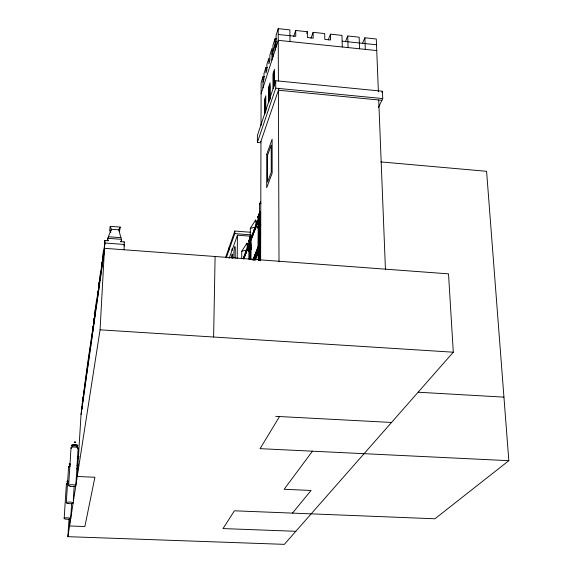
<?xml version="1.0" encoding="UTF-8"?>
<svg xmlns="http://www.w3.org/2000/svg" width="573" height="573" viewBox="0 0 573 573"><rect width="100%" height="100%" fill="white"/><g stroke="black" fill="none" stroke-linecap="round" stroke-linejoin="round"><path stroke-width="0.86" d="M265.779 111.463L265.8 95.748L264.504 99.702L264.482 114.478M267.634 67.678L265.922 67.507L265.915 73.143L266.896 70.064L266.896 64.412L268.88 58.145L268.88 63.832L269.89 60.674L269.883 54.972L271.917 48.555L271.931 60.043M268.716 102.703L268.716 86.86L270.055 82.777L270.062 99.566M260.622 260.865L260.966 141.209M261.009 125.394L261.138 82.627L263.028 76.653L264.719 76.818M263 87.848L263.028 76.653M255.558 228.118C255.938 222.03 254.727 229.315 255.565 227.152M256.246 226.328C256.618 220.24 255.408 227.538 256.246 225.361M256.711 225.096L256.883 222.123L256.675 224.129M256.933 224.53L256.933 223.556M279.03 88.471L260.443 142.741L257.384 142.462L257.413 135.443L275.72 80.736L382.435 91.236L382.735 98.57L378.409 107.48M257.406 223.284L257.592 220.326L257.406 222.31M257.542 227.875L257.75 227.331L258.43 227.388L258.222 227.925L257.542 227.875L257.75 226.457L258.402 226.579A11.353 1.698 -85.5 0 1 258.76 219.982A10.751 1.59 -85.6 0 1 259.089 224.301M257.621 222.718L257.628 221.744M257.75 227.331L257.75 226.457M257.743 217.697L259.834 212.196L260.3 212.232L258.208 217.733L257.743 217.697L259.834 211.344L260.221 211.587M258.101 221.465L258.287 218.499L258.101 220.49M258.108 251.44L258.108 252.815L258.402 227.452M258.222 260.106L258.287 217.525M260.744 225.139L259.34 225.031L259.06 225.755L258.38 225.698L258.688 224.029L260.772 224.193M258.38 225.698L258.688 224.029M259.003 250.337L259.082 225.683M259.125 250.021L259.211 225.361L258.53 225.304M259.218 224.072L259.218 224.48L259.368 224.079M259.254 249.699L259.34 225.031M259.318 223.262L259.526 222.711L260.214 222.768L259.999 223.32L259.318 223.262L259.533 221.83L260.214 221.887L259.476 221.973M259.447 212.447L259.476 203.838L260.844 201.696M259.526 222.711L259.533 221.83M259.311 260.035A10.651 1.626 -85.8 0 1 259.605 256.568L259.605 255.379M259.34 224.15A10.522 1.576 -85.5 0 1 259.727 217.439L259.734 216.279M259.834 212.196L259.834 211.344M259.898 248.095L260.163 246.333M259.949 246.856L260.027 223.248M260.07 260.421L260.185 222.833M260.185 221.952L260.214 212.44M250.587 236.577L251.038 236.613L249.105 241.699L248.661 241.663L250.594 235.747L252.729 235.911M250.673 259.583L250.752 247.264M250.845 259.612L250.96 236.807M255.601 228.083A2.485 0.365 -85.6 0 0 254.928 229.845A2.478 0.358 -85.6 0 0 254.254 231.621A2.471 0.358 -85.6 0 0 253.581 233.383L253.373 233.082L252.249 236.871L252.113 234.601L251.583 238.604L251.497 236.277L251.318 238.246L251.547 237.688M251.991 237.458L251.998 236.499M252.199 236.914L252.206 235.954M252.657 235.718L252.822 232.796L252.657 234.758M252.865 235.174L252.872 234.214M253.323 233.977L253.488 231.041L253.33 233.01M253.531 233.426L253.538 232.466M253.689 259.977L253.975 257.721L253.968 260.035M253.989 232.215L254.161 229.279L253.997 231.256M254.204 231.664L254.211 230.704M254.326 259.891L254.627 256.095L254.605 259.956M254.67 230.453L254.835 227.502L254.67 229.487M254.878 229.895L254.885 228.935M245.731 253.846L245.896 251.01L245.738 252.908M245.924 253.338L245.932 252.399M246.361 252.206L246.519 249.355L246.369 251.268M246.992 250.551C247.07 244.721 247.615 248.883 246.598 251.662L246.562 250.752M247.622 248.89L247.744 246.082L247.858 248.353L249.011 244.664L243.854 258.846M247.823 248.367L247.83 247.421M248.267 247.221L248.424 244.349L248.267 246.275M248.431 251.54L249.276 251.089L248.431 251.54L248.625 250.186L249.284 250.236L249.112 250.673M248.467 246.691L248.467 245.745M248.618 251.038L248.625 250.186M248.661 241.663L250.594 235.747M248.904 245.538L249.069 242.658L248.911 244.592M249.054 259.397L249.176 241.512M249.198 259.032L249.248 251.153M250.143 248.847L249.857 249.577L249.205 249.527L249.491 247.944L251.497 248.095M249.491 247.944L249.205 249.527M249.821 259.168L249.885 249.513M249.935 258.867L250 249.212L249.341 249.169M250.007 247.966L249.348 248.317M250.05 259.447L250.115 248.911L251.468 249.011L249.212 248.675M250.072 247.278L250.924 246.82L250.072 247.278L250.272 245.91L250.931 245.96L250.079 246.419M250.265 246.77L250.272 245.91M250.258 237.53L250.315 228.341L255.622 220.025L256.926 222.31M250.759 246.411A11.317 1.619 -85.8 0 0 250.501 241.591L250.508 240.467M241.706 258.294L241.77 251.218L246.906 243.124L248.575 246.075M244.062 258.215L243.991 255.959L244.091 258.215L246.404 251.354L246.591 251.676M244.485 257.105L244.628 254.29L244.492 256.174M244.678 256.597L244.685 255.665M245.108 255.479L245.273 252.65L245.115 254.548M245.301 254.971L245.308 254.04M237.179 258.437L237.437 235.181L250.716 236.205M232.001 250.43L232.022 248.761M232.538 258.452L232.559 256.668A4.477 0.58 -85.8 0 0 232.122 254.104A4.477 0.58 -85.8 0 0 231.349 258.072M233.848 257.829L233.906 252.944A4.534 0.594 -85.8 0 1 234.636 246.956A4.534 0.594 -85.8 0 1 235.267 249.176L235.166 258.179M226.349 257.649L234.801 233.598L234.837 231.041L250.773 232.273M228.971 250.2L229.007 247.694M213.614 336.996L215.104 256.496L104.673 248.331L81.022 414.838L77.255 476.485L94.91 477.252L84.861 526.53L69.555 525.964L70.006 518.837M101.629 269.768L101.887 261.976L100.583 277.16M103.126 259.247L103.376 251.389L102.037 266.911M100.189 279.918L100.454 272.196L99.172 287.059M97.453 299.185L97.725 291.585L96.508 305.846M98.8 289.716L99.065 282.059L97.818 296.613M94.896 317.177L95.182 309.714L94.008 323.408M96.149 308.331L96.429 300.804L95.24 314.77M93.678 325.736L93.965 318.337L92.826 331.774M90.262 349.831L90.555 342.618L89.481 355.317M91.365 342.052L91.659 334.775L90.563 347.711M92.504 334.023L92.79 326.689L91.673 339.868M88.149 364.686L88.45 357.602L87.418 369.85M89.187 357.366L89.481 350.225L88.428 362.695M85.212 385.371L85.513 378.466L84.539 390.106M86.165 378.674L86.466 371.712L85.47 383.545M87.139 371.784L87.44 364.757L86.43 376.798M83.386 398.199L83.694 391.416L82.756 402.669M84.288 391.875L84.589 385.035L83.637 396.473M82.512 404.345L82.82 397.626L81.896 408.699M124.04 249.764L124.298 244.463A10.407 0.487 -85.9 0 0 124.026 242.15M103.548 256.281L104.923 240.409L108.419 240.674M215.104 256.496L448.509 273.851L453.3 352.202L284.351 544.35L67.893 536.672L100.067 329.833L104.923 240.409M75.865 484.894L78.121 448.172M81.065 414.565L81.918 406.243L81.667 410.325M67.893 536.672L68.996 519.095M70.694 518.665A3.266 0.738 1.8 0 0 65.895 517.834A3.266 0.738 1.8 0 0 65.702 519.117A3.266 0.738 1.8 0 0 70.694 518.665L71.632 503.603M73.294 500.372L74.161 486.319M259.218 259.648L259.232 259.483A11.439 1.74 -85.8 0 1 259.44 256.998L259.619 255.279L259.762 256.26A12.699 1.912 -85.8 0 1 259.891 257.42L259.927 257.85A12.699 1.912 -85.8 0 1 260.027 260.292M64.169 518.415L66.396 483.841M66.289 502.736L68.602 466.694M68.631 485.467L71.031 447.842M243.203 258.774L243.418 257.521L243.496 258.688M249.62 239.134L250.064 239.17A9.01 1.296 -85.7 0 0 249.606 242.787L249.456 244.399A11.618 1.676 -85.7 0 0 249.319 246.132L249.276 246.705A11.618 1.676 -85.7 0 0 249.14 250.594L248.489 250.551M258.781 214.961L259.247 215.004A9.383 1.404 -85.5 0 0 258.76 218.786L258.602 220.469A12.105 1.812 -85.5 0 0 258.459 222.267L258.416 222.868A12.09 1.812 -85.5 0 0 258.287 226.349M250.064 239.17A7.327 1.046 -85.7 0 1 250.516 240.374L250.351 242.007A10.844 1.569 -85.7 0 0 250.157 244.37L250.122 244.958A10.844 1.569 -85.7 0 0 250.007 247.823L250.007 248.367L250.007 247.837A11.045 1.576 -85.8 0 0 249.935 245.459L249.907 245.043A11.045 1.576 -85.8 0 0 249.749 243.611L249.606 242.787M259.247 215.004A7.621 1.132 -85.5 0 1 259.741 216.179L259.569 217.883A11.295 1.698 -85.5 0 0 259.361 220.34L259.325 220.956A11.295 1.698 -85.5 0 0 259.218 223.921L259.211 224.337L259.211 223.936A11.496 1.698 -85.6 0 0 259.132 221.493L259.096 221.071A11.496 1.698 -85.6 0 0 258.917 219.617L258.76 218.786M247.228 250.007L247.629 247.944M82.147 404.595L82.77 400.212M83.006 398.522L83.644 394.009M83.887 392.276L84.546 387.635M84.797 385.851L85.47 381.081M85.728 379.247L86.423 374.334M86.688 372.443L87.404 367.386M87.676 365.445L88.414 360.238M88.7 358.232L89.46 352.861M89.746 350.798L90.527 345.261M90.828 343.134L91.637 337.425M91.945 335.226L92.783 329.339M93.098 327.068L93.958 320.987M94.287 318.645L95.175 312.364M95.519 309.943L96.436 303.454M96.794 300.947L97.739 294.236M98.105 291.65L99.086 284.702M99.466 282.023L100.483 274.832M100.869 272.053L101.922 264.604M102.331 261.732L103.419 254.011M103.842 251.024L104.974 243.016L124.298 244.463L124.026 246.053M107.395 240.782L107.753 238.296L111.312 229.264L110.217 226.328L120.23 227.101L119.535 231.377M108.254 238.49L108.505 236.749L120.917 237.688L121.562 239.335L121.147 241.806M110.217 226.328L109.593 230.618L110.84 232.43M111.076 230.847L111.312 229.264L118.726 229.83L120.23 227.101M243.618 258.781L244.069 257.291M121.039 241.82L121.562 239.335L107.753 238.296L107.975 240.839M265.922 67.507L263.981 73.63L263.974 79.232L263.014 82.24M276.802 38.907L275.026 38.728L272.941 45.303L272.963 56.827M289.981 41.564L289.888 29.882L278.213 28.65L276.079 35.397L276.107 47.015M271.924 54.285L276.093 41.192M261.102 93.764L278.256 40.339L376.755 50.574M257.384 142.462L275.742 88.149L275.72 80.736M293.727 36.371L295.711 30.498L307.336 31.723L307.415 37.539L313.223 38.147L313.13 32.332L324.698 33.556L324.812 39.358L330.6 39.967L330.463 34.165L341.974 35.376L342.289 46.993M225.518 257.664L234.837 231.041M306.741 33.399L307.336 31.723M229.128 258.487L237.437 235.181M311.017 38.183L313.13 32.332M250.673 236.764L249.112 240.875L248.668 240.846M251.038 235.782L252.657 236.105M259.941 212.318L258.208 216.888L257.75 216.852M246.999 249.613L247.192 249.09M328.236 39.981L330.463 34.165M249.885 248.661L250.15 247.994M252.757 260.006L258.273 246.154M253.051 260.049L253.33 259.347M257.628 252.6L259.734 247.35L257.628 253.087M255.085 260.07L259.784 248.388M255.322 259.956L260.106 248.066M345.369 41.779L347.718 35.984L359.171 37.195L359.565 48.791M362.387 43.655L364.886 37.797L376.289 39L378.388 91.78M381.876 92.389L382.435 91.236M279.531 416.542L260.078 448.659L508.831 460.678L486.592 171.298L380.866 161.923M312.443 451.187L284.136 489.299L311.067 490.459L292.466 513.114M254.935 227.76L256.16 227.875M508.831 460.678L434.936 518.78L234.421 510.801L223.019 528.578L295.826 531.293M75.421 442.155C75.178 441.325 74.519 441.647 74.748 442.17M75.4 442.471L74.246 442.284L74.726 442.492M259.476 203.838L261.037 203.429M250.315 228.341L255.458 227.051M241.77 251.218L246.705 250.021M76.589 468.65L78.329 468.728M77.334 456.495L78.916 456.574M77.384 456.781L78.959 456.853M77.24 458.264L78.795 458.336M275.742 416.342L391.531 422.451M418.304 392.233L503.954 397.132M100.067 329.833L453.3 352.202M241.971 258.523L244.17 258.681M250.222 246.046L250.881 246.096A12.054 1.719 -85.8 0 0 250.795 242.78L250.759 242.379A12.054 1.719 -85.8 0 0 250.652 241.29L250.516 240.374M251.475 248.159L250.122 248.059A10.106 1.461 -85.7 0 1 250.136 247.035M248.438 250.688L249.09 250.738M120.645 241.591L124.14 241.856M248.481 251.404L249.133 251.454M234.801 233.598L250.759 234.83M259.318 222.381L259.999 222.431M258.681 224.91L260.772 225.074M257.599 226.844L258.28 226.901M257.542 226.994L258.222 227.051M257.599 227.725L258.28 227.775M275.742 88.149L382.735 98.57M381.897 100.289L278.421 90.233L279.008 261.761M278.234 34.48L295.768 36.321L295.711 30.498M342.131 41.177L376.518 44.773M258.674 258.094L258.924 258.359L259.232 257.685A3.51 0.53 -85.8 0 0 259.705 253.166A3.51 0.53 -85.8 0 0 259.154 251.633L259.003 252.084A3.51 0.53 -85.8 0 0 258.588 257.628M118.726 229.83L120.917 237.688M251.576 238.619L250.924 240.323L258.366 220.849A2.514 0.372 -85.6 0 0 257.678 222.661A2.507 0.372 -85.6 0 0 256.983 224.473A2.5 0.365 -85.6 0 0 256.296 226.271A2.493 0.365 -85.6 0 0 255.608 228.068M259.741 216.179L259.891 217.103A12.542 1.862 -85.6 0 1 260.02 218.206L260.049 218.621A12.542 1.862 -85.6 0 1 260.156 222.03M255.622 220.025L256.224 225.984M246.906 243.124L247.371 248.152M378.717 99.981L385.45 269.554M364.886 37.797L365.302 49.385M347.718 35.984L348.055 47.595M278.213 28.65L278.392 81.065M275.026 38.728L275.054 50.317M274.496 85.449L274.467 69.34L273.077 73.566L273.099 88.729M76.904 465.283A6.647 6.396 -9.9 0 1 78.157 464.99M71.439 448.351A3.553 0.981 2.3 0 1 72.399 447.148A3.553 0.981 2.3 0 1 76.961 447.363A3.553 0.981 2.3 0 1 77.577 448.638M71.969 446.603A2.772 0.766 2.3 0 1 75.135 445.794A2.772 0.766 2.3 0 1 77.004 447.026M72.678 446.403A2.765 0.766 2.3 0 1 72.649 445.364A2.765 0.766 2.3 0 1 76.374 445.407A2.765 0.766 2.3 0 1 77.04 446.453M72.456 445.823A3.13 0.867 2.3 0 1 72.621 444.598A3.13 0.867 2.3 0 1 77.033 444.813A3.13 0.867 2.3 0 1 76.861 446.03M66.776 484.264A3.23 0.809 2.1 0 1 68.101 483.211M67.256 482.681A2.521 0.637 2.1 0 1 67.994 482.101M67.292 482.151A2.521 0.637 2.1 0 1 68.022 481.571M67.27 481.757A2.844 0.716 2.1 0 1 67.836 480.912M68.996 467.16A3.381 0.888 2.2 0 1 70.393 465.999M69.505 465.498A2.636 0.695 2.2 0 1 70.271 464.861M69.541 464.947A2.636 0.695 2.2 0 1 70.307 464.309M69.519 464.545A2.98 0.788 2.2 0 1 70.114 463.614M258.516 260.121A11.496 1.748 -85.8 0 1 258.616 258.989A10.887 1.633 -85.9 0 1 258.767 259.949M258.924 259.755A11.639 1.748 -85.9 0 0 258.781 258.645L258.616 257.764L258.459 259.454A12.262 1.862 -85.8 0 0 258.402 260.056M259.605 256.568A11.926 1.798 -85.8 0 1 259.877 259.712M259.727 217.439A11.775 1.748 -85.6 0 1 260.027 221.866M250.157 246.505A10.106 1.461 -85.7 0 1 250.501 241.591M249.255 250.301A10.908 1.569 -85.7 0 1 249.599 243.94A10.328 1.468 -85.8 0 1 249.892 248.173M265.586 98.055L265.571 111.291L264.69 113.92L264.712 100.712L265.586 98.055M266.724 154.366L266.696 187.779L272.161 173.218L272.125 139.253L266.724 154.366M267.584 155.283L267.57 182.042L271.251 172.187L271.23 145.127L267.584 155.283M268.938 87.87L268.93 101.242L269.84 98.527L269.84 85.119L268.938 87.87M255.651 253.531L255.63 258.179L255.938 252.808L255.651 253.531M256.31 251.876L256.289 256.539L256.597 251.153L256.31 251.876M256.969 250.215L256.948 254.885L257.263 249.484L256.969 250.215M257.635 248.546L257.614 253.223L257.929 247.808L257.635 248.546M254.992 255.171L254.971 259.813L255.279 254.455L254.992 255.171M250.179 242.501L250 244.019A11.875 1.69 -85.8 0 0 249.864 242.909L249.771 242.322A8.18 1.175 -85.7 0 1 250.05 240.123L250.079 240.044A6.496 0.931 -85.7 0 1 250.351 240.767L250.179 242.501M259.383 218.413L259.189 220.003A12.348 1.826 -85.6 0 0 259.039 218.879L258.939 218.284A8.516 1.268 -85.5 0 1 259.232 215.985L259.268 215.899A6.761 1.003 -85.5 0 1 259.562 216.601L259.383 218.413M274.245 71.732L273.307 74.576L273.328 88.12L274.266 85.305L274.245 71.732M259.146 252.206L259.017 252.578A2.894 0.437 -85.8 0 0 258.638 256.604L258.846 257.735L259.211 257.191A2.894 0.437 -85.8 0 0 259.598 253.467A2.894 0.437 -85.8 0 0 259.146 252.206M70.307 486.312A3.596 0.895 2 0 0 75.808 485.768A3.596 0.895 2 0 0 70.543 484.765A3.596 0.895 2 0 0 70.307 486.312M67.893 503.502A3.424 0.817 1.9 0 0 73.129 503.008A3.424 0.817 1.9 0 0 68.108 502.098A3.424 0.817 1.9 0 0 67.893 503.502"/></g></svg>
